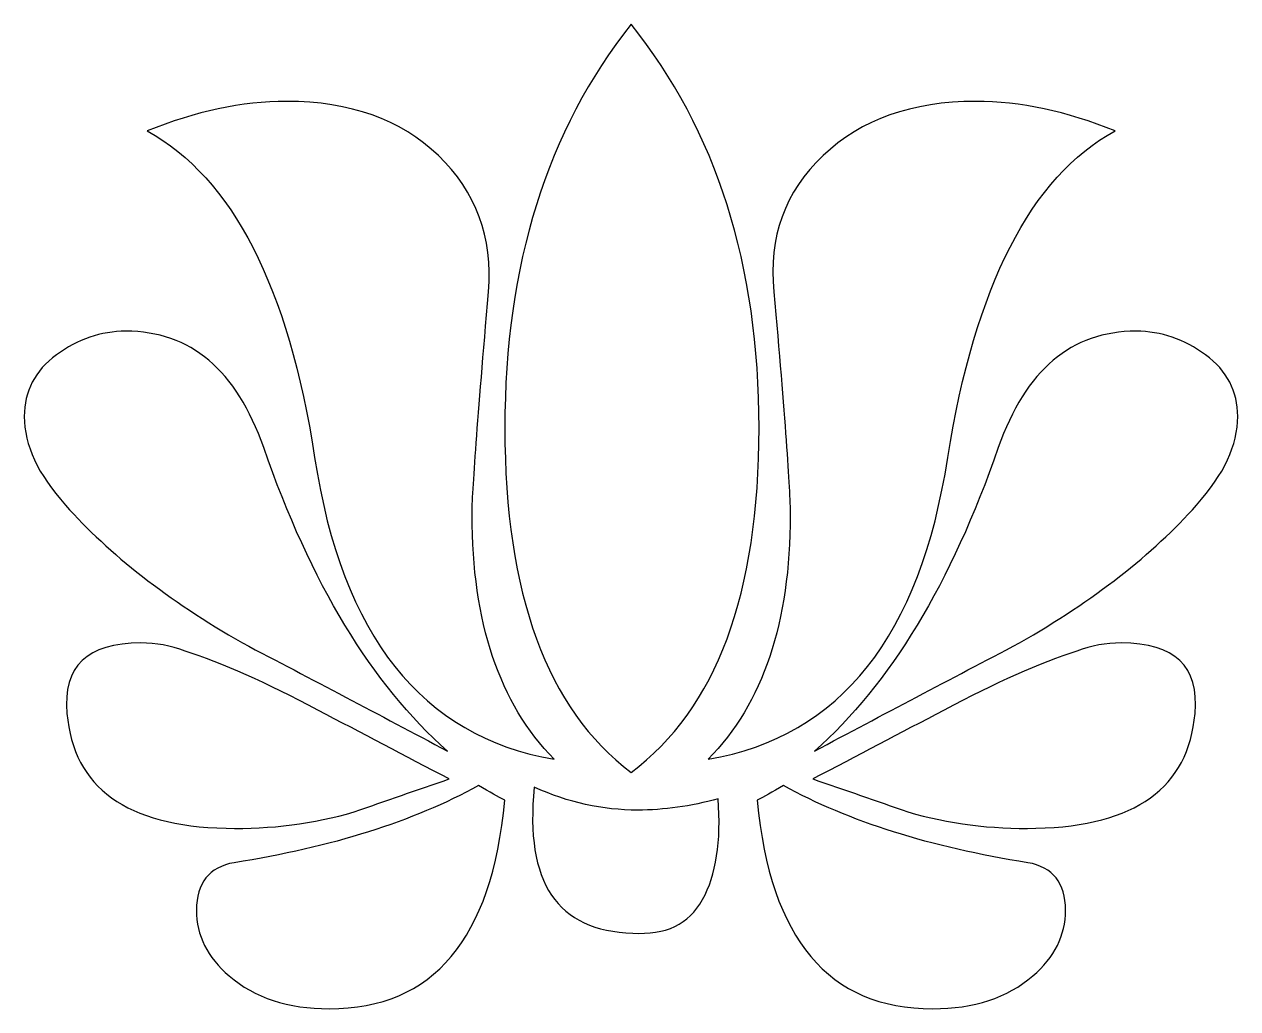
# Model space of a CAD drawing. Header units: centimetres. Extents: x -10.1 to 10.1, y -8.2 to 8.2.
import ezdxf

# ---------------------------------------------------------------- set-up
doc = ezdxf.new("R2010")
doc.units = ezdxf.units.CM
doc.header["$MEASUREMENT"] = 0
doc.layers.add('Camada 1', color=7, linetype='Continuous')

msp = doc.modelspace()

# ---------------------------------------------------------------- linework, layer by layer
at = {"layer": 'Camada 1'}
for points, knots in [([(-2.09157, 1.4684), (-2.09157, 4.17107), (-1.39373, 6.40108), (0.00192, 8.15969), (0.00192, 8.15969), (1.41673, 6.40108), (2.12351, 4.17107), (2.12351, 1.4684), (2.12351, 1.4684), (2.12351, -1.28721), (1.41673, -3.19253), (0.00192, -4.24308), (0.00192, -4.24308), (-1.39376, -3.19256), (-2.09157, -1.28724), (-2.09157, 1.4684)], [0, 0, 0, 0, 0.2, 0.2, 0.2, 0.2, 0.4, 0.4, 0.4, 0.4, 0.6, 0.6, 0.6, 0.6, 1, 1, 1, 1]), ([(-5.70832, 6.88074), (-4.65583, 6.88074), (-3.81896, 6.58221), (-3.19383, 5.98325), (-3.19383, 5.98325), (-2.56746, 5.38365), (-2.29062, 4.63096), (-2.36206, 3.72519), (-2.36206, 3.72519), (-2.54322, 1.62149), (-2.63506, 0.38911), (-2.63506, 0.02618), (-2.63506, 0.02618), (-2.63506, -1.75095), (-2.1809, -3.10133), (-1.2751, -4.02433), (-1.2751, -4.02433), (-3.4694, -3.64545), (-4.79361, -1.97675), (-5.24523, 0.97725), (-5.24523, 0.97725), (-5.68154, 3.80747), (-6.60645, 5.6114), (-8.02125, 6.39086), (-8.02125, 6.39086), (-7.22266, 6.71683), (-6.45209, 6.88074), (-5.70832, 6.88074)], [0, 0, 0, 0, 0.125, 0.125, 0.125, 0.125, 0.25, 0.25, 0.25, 0.25, 0.375, 0.375, 0.375, 0.375, 0.5, 0.5, 0.5, 0.5, 0.625, 0.625, 0.625, 0.625, 0.75, 0.75, 0.75, 0.75, 1, 1, 1, 1]), ([(2.64013, 0.02618), (2.64013, 0.44335), (2.55083, 1.67636), (2.36838, 3.72519), (2.36838, 3.72519), (2.27657, 4.63096), (2.55084, 5.38368), (3.18486, 5.98325), (3.18486, 5.98325), (3.81761, 6.58221), (4.66219, 6.88074), (5.7134, 6.88074), (5.7134, 6.88074), (6.45844, 6.88074), (7.22769, 6.71683), (8.02504, 6.39086), (8.02504, 6.39086), (6.62936, 5.62989), (5.70573, 3.82533), (5.25157, 0.97725), (5.25157, 0.97725), (4.79868, -1.97674), (3.47574, -3.64542), (1.28144, -4.02433), (1.28144, -4.02433), (2.18724, -3.10133), (2.64013, -1.75095), (2.64013, 0.02618)], [0, 0, 0, 0, 0.125, 0.125, 0.125, 0.125, 0.25, 0.25, 0.25, 0.25, 0.375, 0.375, 0.375, 0.375, 0.5, 0.5, 0.5, 0.5, 0.625, 0.625, 0.625, 0.625, 0.75, 0.75, 0.75, 0.75, 1, 1, 1, 1]), ([(-10.05989, 1.65911), (-10.05989, 2.07694), (-9.88384, 2.41563), (-9.52792, 2.67908), (-9.52792, 2.67908), (-9.17454, 2.93932), (-8.79053, 3.07201), (-8.37336, 3.07201), (-8.37336, 3.07201), (-7.30428, 3.07201), (-6.54138, 2.42968), (-6.08977, 1.14116), (-6.08977, 1.14116), (-5.30901, -1.10669), (-4.29351, -2.78306), (-3.04328, -3.8891), (-3.04328, -3.8891), (-4.16723, -3.29207), (-5.2988, -2.6931), (-6.44315, -2.09605), (-6.44315, -2.09605), (-7.67553, -1.38736), (-8.65403, -0.6251), (-9.37865, 0.18947), (-9.37865, 0.18947), (-9.8328, 0.69849), (-10.05989, 1.18519), (-10.05989, 1.65911)], [0, 0, 0, 0, 0.125, 0.125, 0.125, 0.125, 0.25, 0.25, 0.25, 0.25, 0.375, 0.375, 0.375, 0.375, 0.5, 0.5, 0.5, 0.5, 0.625, 0.625, 0.625, 0.625, 0.75, 0.75, 0.75, 0.75, 1, 1, 1, 1]), ([(9.37865, 0.18948), (8.65401, -0.62509), (7.67553, -1.38736), (6.44315, -2.09604), (6.44315, -2.09604), (5.29883, -2.69307), (4.16723, -3.29204), (3.04331, -3.88909), (3.04331, -3.88909), (4.29355, -2.78305), (5.30904, -1.10668), (6.0898, 1.14117), (6.0898, 1.14117), (6.54139, 2.42969), (7.30432, 3.07202), (8.37339, 3.07202), (8.37339, 3.07202), (8.79056, 3.07202), (9.17455, 2.93933), (9.52795, 2.67909), (9.52795, 2.67909), (9.88387, 2.41564), (10.05992, 2.07695), (10.05992, 1.65912), (10.05992, 1.65912), (10.0599, 1.18519), (9.8328, 0.69849), (9.37865, 0.18948)], [0, 0, 0, 0, 0.125, 0.125, 0.125, 0.125, 0.25, 0.25, 0.25, 0.25, 0.375, 0.375, 0.375, 0.375, 0.5, 0.5, 0.5, 0.5, 0.625, 0.625, 0.625, 0.625, 0.75, 0.75, 0.75, 0.75, 1, 1, 1, 1]), ([(-8.12844, -2.09604), (-7.87584, -2.09604), (-7.62835, -2.13941), (-7.39488, -2.23), (-7.39488, -2.23), (-6.77869, -2.42968), (-6.04386, -2.75628), (-5.19037, -3.20848), (-5.19037, -3.20848), (-4.46703, -3.59123), (-3.74114, -3.96947), (-3.01526, -4.35092), (-3.01526, -4.35092), (-3.54085, -4.53205), (-4.06645, -4.71388), (-4.59207, -4.89628), (-4.59207, -4.89628), (-5.2644, -5.09593), (-5.96989, -5.1846), (-6.71363, -5.16803), (-6.71363, -5.16803), (-8.36444, -5.13039), (-9.24342, -4.49825), (-9.35187, -3.26397), (-9.35187, -3.26397), (-9.42458, -2.48453), (-9.01762, -2.09604), (-8.12844, -2.09604)], [0, 0, 0, 0, 0.125, 0.125, 0.125, 0.125, 0.25, 0.25, 0.25, 0.25, 0.375, 0.375, 0.375, 0.375, 0.5, 0.5, 0.5, 0.5, 0.625, 0.625, 0.625, 0.625, 0.75, 0.75, 0.75, 0.75, 1, 1, 1, 1]), ([(9.35184, -3.26397), (9.24339, -4.49825), (8.36444, -5.13039), (6.7136, -5.16804), (6.7136, -5.16804), (5.96986, -5.18463), (5.26437, -5.09594), (4.59201, -4.89629), (4.59201, -4.89629), (4.06642, -4.71386), (3.54082, -4.53204), (3.0152, -4.35093), (3.0152, -4.35093), (3.74111, -3.96948), (4.467, -3.59123), (5.19034, -3.20849), (5.19034, -3.20849), (6.04383, -2.75626), (6.77863, -2.42966), (7.39482, -2.23001), (7.39482, -2.23001), (7.62826, -2.13942), (7.87578, -2.09605), (8.12838, -2.09605), (8.12838, -2.09605), (9.0176, -2.09604), (9.42458, -2.48453), (9.35184, -3.26397)], [0, 0, 0, 0, 0.125, 0.125, 0.125, 0.125, 0.25, 0.25, 0.25, 0.25, 0.375, 0.375, 0.375, 0.375, 0.5, 0.5, 0.5, 0.5, 0.625, 0.625, 0.625, 0.625, 0.75, 0.75, 0.75, 0.75, 1, 1, 1, 1]), ([(-2.52663, -4.46062), (-2.3442, -4.56907), (-2.19876, -4.65006), (-2.0916, -4.70367), (-2.0916, -4.70367), (-2.30848, -7.00766), (-3.27804, -8.15968), (-5.00159, -8.15968), (-5.00159, -8.15968), (-5.69049, -8.15968), (-6.24291, -7.97847), (-6.66132, -7.61556), (-6.66132, -7.61556), (-7.02364, -7.30682), (-7.2048, -6.94516), (-7.2048, -6.52736), (-7.2048, -6.52736), (-7.2048, -6.07447), (-6.99557, -5.81164), (-6.5797, -5.73893), (-6.5797, -5.73893), (-4.96458, -5.48377), (-3.61356, -5.05768), (-2.52663, -4.46062)], [0, 0, 0, 0, 0.14285714, 0.14285714, 0.14285714, 0.14285714, 0.28571429, 0.28571429, 0.28571429, 0.28571429, 0.42857143, 0.42857143, 0.42857143, 0.42857143, 0.57142857, 0.57142857, 0.57142857, 0.57142857, 0.71428571, 0.71428571, 0.71428571, 0.71428571, 1, 1, 1, 1]), ([(0.11161, -4.86697), (0.54664, -4.86697), (0.99064, -4.80511), (1.44479, -4.67877), (1.44479, -4.67877), (1.49837, -5.38492), (1.41161, -5.94112), (1.18709, -6.35004), (1.18709, -6.35004), (0.95873, -6.75829), (0.57347, -6.94517), (0.02999, -6.90561), (0.02999, -6.90561), (-1.22152, -6.87243), (-1.76497, -6.0649), (-1.60297, -4.48806), (-1.60297, -4.48806), (-1.04035, -4.7432), (-0.46758, -4.86697), (0.11161, -4.86697)], [0, 0, 0, 0, 0.16666667, 0.16666667, 0.16666667, 0.16666667, 0.33333333, 0.33333333, 0.33333333, 0.33333333, 0.5, 0.5, 0.5, 0.5, 0.66666667, 0.66666667, 0.66666667, 0.66666667, 1, 1, 1, 1]), ([(6.57965, -5.73893), (6.99555, -5.81164), (7.20475, -6.07447), (7.20475, -6.52736), (7.20475, -6.52736), (7.20475, -6.94516), (7.02359, -7.30682), (6.6613, -7.61556), (6.6613, -7.61556), (6.24286, -7.97849), (5.69046, -8.15968), (5.00157, -8.15968), (5.00157, -8.15968), (3.27802, -8.15968), (2.30846, -7.00766), (2.09158, -4.70367), (2.09158, -4.70367), (2.19876, -4.65009), (2.3442, -4.56908), (2.52661, -4.46062), (2.52661, -4.46062), (3.61353, -5.05768), (4.96458, -5.48377), (6.57965, -5.73893)], [0, 0, 0, 0, 0.14285714, 0.14285714, 0.14285714, 0.14285714, 0.28571429, 0.28571429, 0.28571429, 0.28571429, 0.42857143, 0.42857143, 0.42857143, 0.42857143, 0.57142857, 0.57142857, 0.57142857, 0.57142857, 0.71428571, 0.71428571, 0.71428571, 0.71428571, 1, 1, 1, 1])]:
    msp.add_open_spline(points, degree=3, knots=knots, dxfattribs=at)

doc.saveas('drawing.dxf')
